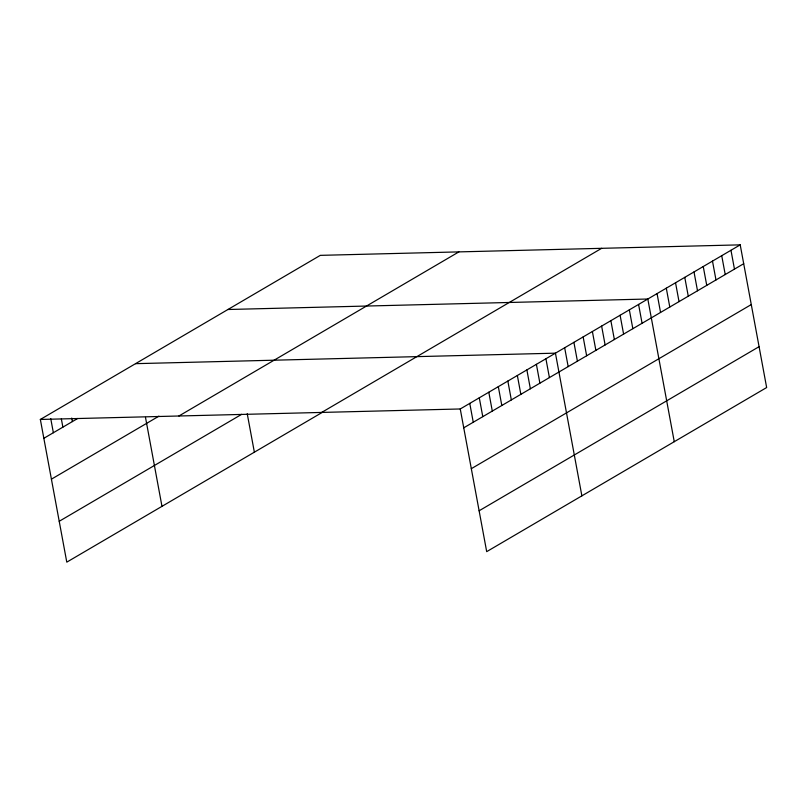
<?xml version="1.0" encoding="UTF-8"?>
<svg xmlns="http://www.w3.org/2000/svg" width="807" height="807" viewBox="0 0 807 807"><rect width="100%" height="100%" fill="white"/><g stroke="black" fill="none" stroke-linecap="round" stroke-linejoin="round"><path stroke-width="1.21" d="M323.143 411.873L66.789 562.146L40.35 419.458L320.308 255.355L740.211 244.854L766.65 387.542L486.692 551.645L460.252 408.967L740.211 244.854M43.84 438.312L77.684 418.47M51.416 479.176L158.918 416.16M178.912 415.998L458.87 251.895M59.224 521.282L241.656 414.334M321.68 412.427L601.639 248.324M463.743 427.821L743.701 263.707M471.318 468.685L751.277 304.572M479.116 510.781L759.074 346.677M227.927 309.505L647.819 299.014L674.259 441.691M135.536 363.664L555.438 353.173L581.877 495.851M40.35 419.458L460.252 408.967M730.971 250.271L734.461 269.124M721.73 255.688L725.221 274.541M712.49 261.105L715.98 279.958M703.25 266.522L706.74 285.365M694.01 271.939L697.51 290.782M684.77 277.356L688.27 296.199M675.54 282.773L679.03 301.616M666.3 288.18L669.79 307.033M657.059 293.597L660.55 312.45M638.579 304.431L642.079 323.284M629.339 309.848L632.839 328.691M620.109 315.265L623.599 334.108M610.869 320.682L614.359 339.525M601.629 326.089L605.119 344.942M592.388 331.506L595.879 350.359M583.148 336.923L586.639 355.776M573.908 342.339L577.409 361.193M564.668 347.756L568.168 366.6M545.915 358.752L549.406 377.595M536.393 364.33L539.893 383.184M526.88 369.909L530.37 388.762M517.358 375.487L520.848 394.341M507.845 381.065L511.335 399.919M498.322 386.654L501.813 405.497M488.8 392.232L492.3 411.076M479.287 397.811L482.778 416.654M469.765 403.389L473.255 422.243M247.235 413.729L254.366 452.192M145.492 417.37L161.975 506.342M71.742 418.036L72.398 421.577M61.352 418.904L62.885 427.155M50.74 418.591L53.363 432.734"/></g></svg>
